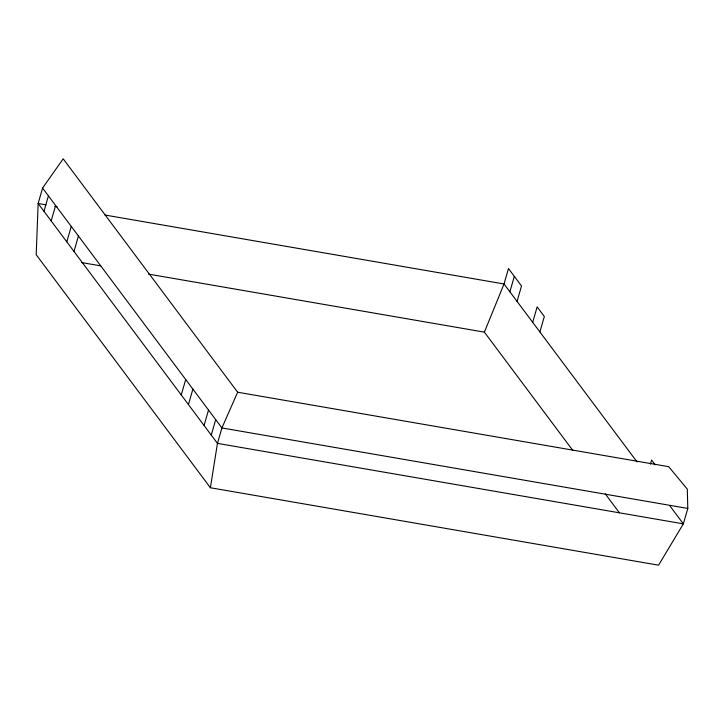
<?xml version="1.0" encoding="UTF-8"?>
<svg xmlns="http://www.w3.org/2000/svg" width="724" height="724" viewBox="0 0 724 724"><rect width="100%" height="100%" fill="white"/><g stroke="black" fill="none" stroke-linecap="round" stroke-linejoin="round"><path stroke-width="1.09" d="M210.394 487.75L217.453 443.378L221.906 427.947L237.653 392.227L63.187 158.818L42.589 188.068L38.137 203.489L36.2 254.712L210.394 487.75L658.578 565.182L683.347 523.859L687.8 508.438L687.293 489.125L668.714 466.69L237.653 392.227M43.983 211.299L48.427 195.878M51.169 220.911L55.621 205.489M66.798 241.825L71.251 226.404M73.984 251.445L78.436 236.015M181.253 394.942L185.706 379.521M188.439 404.553L192.892 389.132M204.068 425.468L208.521 410.046M211.254 435.079L215.707 419.658M509.877 291.79L514.321 276.36M517.063 301.401L521.515 285.98L508.483 268.55L504.031 283.98L484.383 332.144L572.829 450.464M532.692 322.316L537.145 306.895L544.33 316.506L539.878 331.927M650.405 464.12L651.6 460.002L655.193 464.817M45.947 204.838L38.137 203.489L217.453 443.378L683.347 523.859L669.962 505.958M54.861 206.376L57.087 206.765M105.025 215.046L504.031 283.98L637.02 461.894M81.794 262.595L100.699 265.862M148.52 274.115L484.383 332.144M687.8 508.438L221.906 427.947L42.589 188.068M605.237 493.822L619.418 512.791"/></g></svg>
